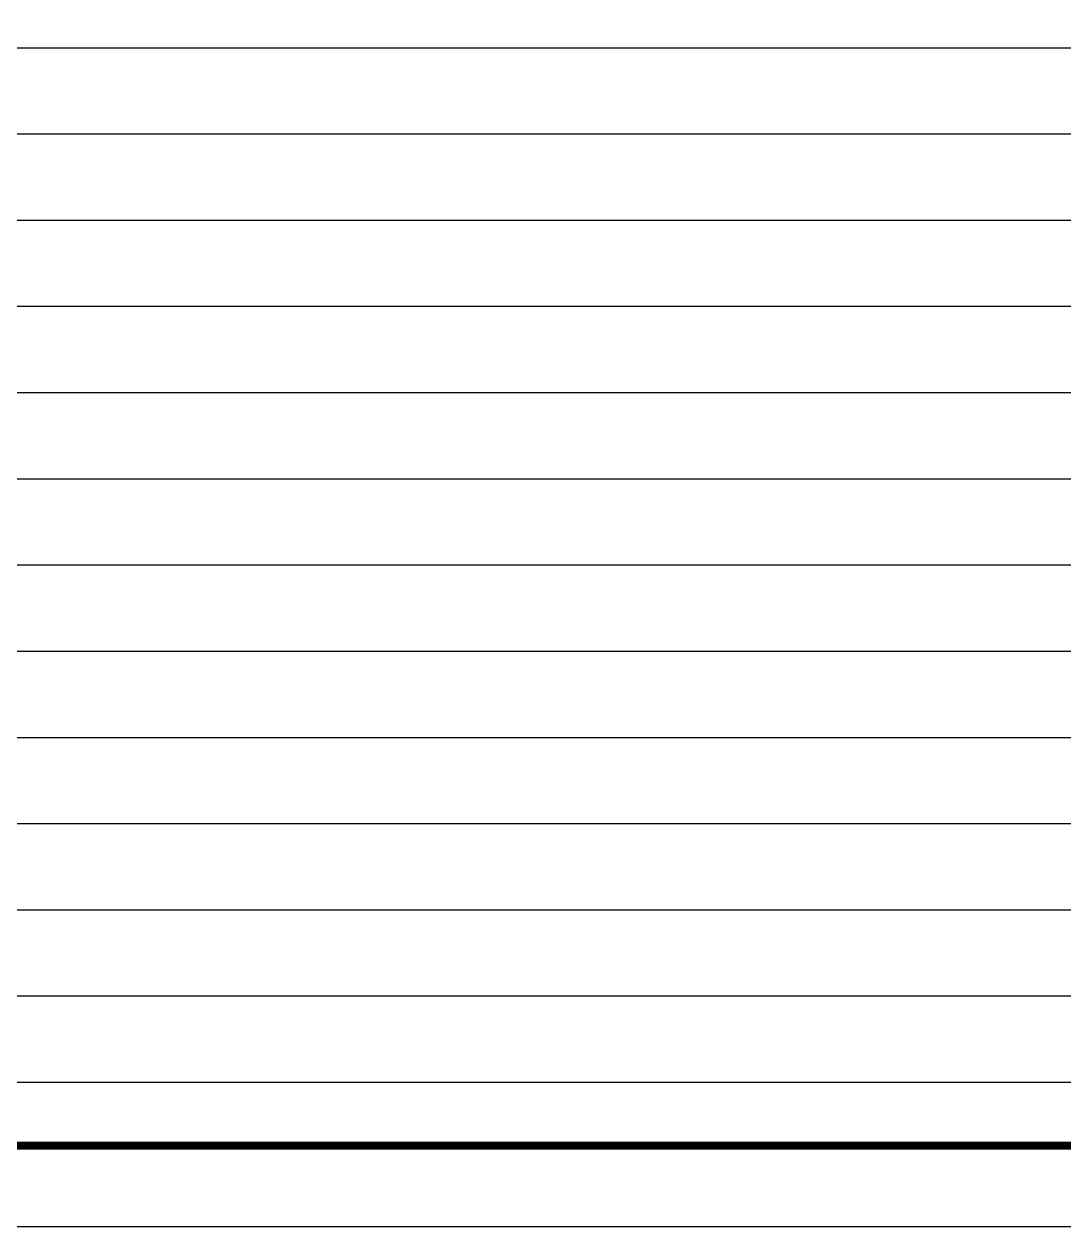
# Model space of a CAD drawing. Extents: x 1188826 to 1909461, y 608442 to 1651179.
# Drawn here: x 1530430 to 1543246, y 1189527 to 1204345 of the extents above; entities that cross this region are included whole.
import ezdxf

# ---------------------------------------------------------------- set-up
doc = ezdxf.new("R2010")
doc.units = 0
doc.header["$LTSCALE"] = 1000
doc.header["$MEASUREMENT"] = 0
doc.layers.add('Defpoint', color=7, linetype='Continuous')
doc.layers.add('图框', color=140, linetype='Continuous')

msp = doc.modelspace()

# ---------------------------------------------------------------- linework, layer by layer
at = {"layer": 'Defpoint', "color": 252}
for p, q in [((1548068, 1204050), (1474463, 1204050)), ((1548068, 1202988), (1474463, 1202988)), ((1548068, 1201926), (1474463, 1201926)), ((1548068, 1200864), (1474463, 1200864)), ((1548068, 1199802), (1474463, 1199802)), ((1548068, 1198740), (1474463, 1198740)), ((1548068, 1197678), (1474463, 1197678)), ((1548068, 1196616), (1474463, 1196616)), ((1548068, 1195554), (1474463, 1195554)), ((1548068, 1194492), (1474463, 1194492)), ((1548068, 1193431), (1474463, 1193431)), ((1548068, 1192369), (1474463, 1192369)), ((1548068, 1191307), (1474463, 1191307))]:
    msp.add_line(p, q, dxfattribs=at)
at = {"layer": '图框'}
msp.add_lwpolyline([(1471963, 1248927), (1556063, 1248927), (1556063, 1189527), (1471963, 1189527)], close=True, dxfattribs=at)
msp.add_lwpolyline([(1471963, 1248927), (1556063, 1248927), (1556063, 1189527), (1471963, 1189527)], close=True, dxfattribs=at)
at = {"layer": '图框', "const_width": 100}
msp.add_lwpolyline([(1555063, 1190527), (1555063, 1247927), (1474463, 1247927), (1474463, 1190527)], close=True, dxfattribs=at)

doc.saveas('drawing.dxf')
